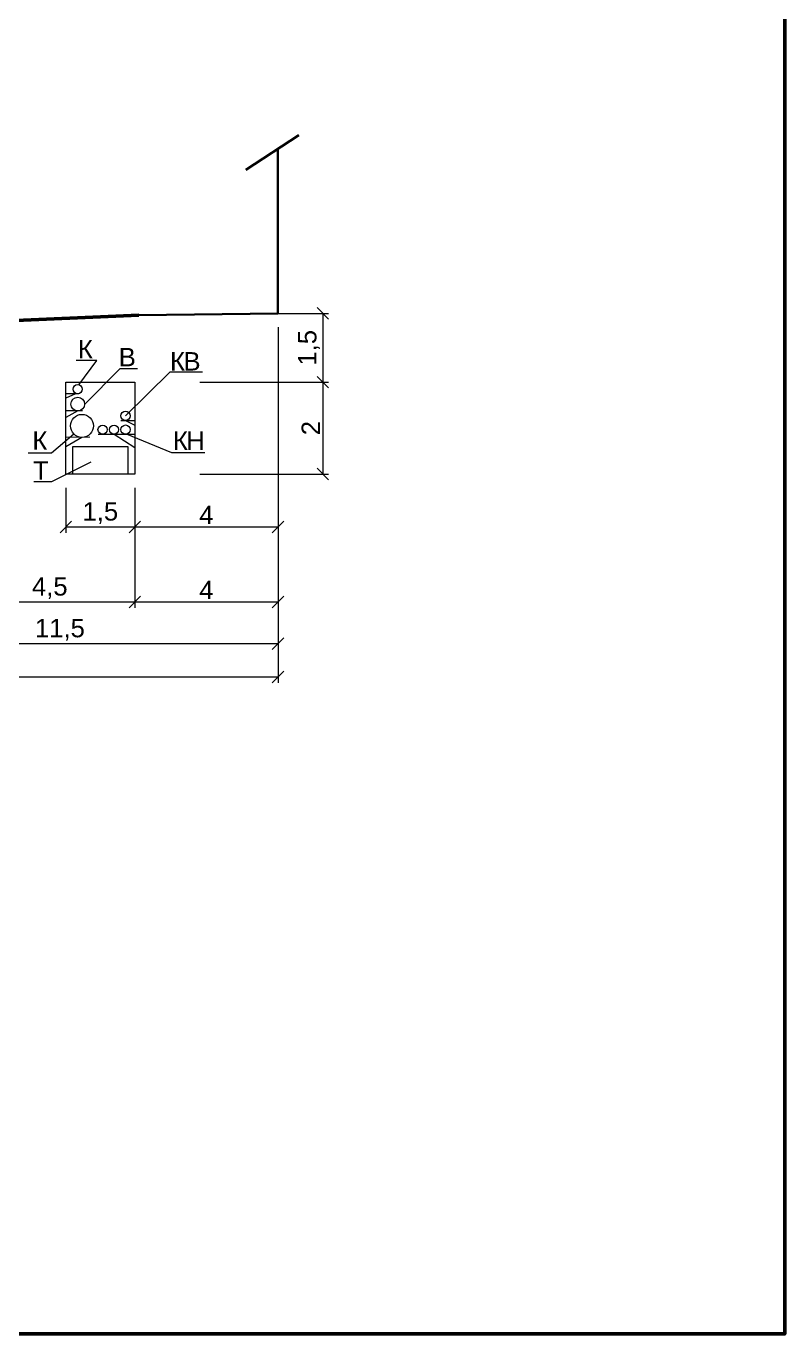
# Model space of a CAD drawing. Header units: millimetres. Extents: x -2123 to 5424, y -1286 to 835.
# Drawn here: x 60.96 to 77.48, y -246.68 to -218.19 of the extents above; entities that cross this region are included whole.
import ezdxf

# ---------------------------------------------------------------- set-up
doc = ezdxf.new("R2010")
doc.units = ezdxf.units.MM
doc.layers.get('0').update_dxf_attribs({"lineweight": 15})
for name, color, linetype, lineweight in [('Дор. Розм.', 7, 'Continuous', 50), ('Линия 0.3', 160, 'Continuous', 30), ('Линия 0.5', 26, 'Continuous', 50), ('Размер', 94, 'Continuous', 15), ('Інж. мережі', 205, 'Continuous', 18)]:
    doc.layers.add(name, color=color, linetype=linetype, lineweight=lineweight)
doc.styles.get("Standard").update_dxf_attribs({"font": 'arial.ttf'})
doc.styles.add('Аннотативный', font='arial.ttf')
doc.dimstyles.new('М-100', dxfattribs={"dimscale": 100, "dimtxt": 4, "dimasz": 2.5, "dimexe": 1.25, "dimexo": 3, "dimtad": 1, "dimlfac": 0.001, "dimtxsty": 'Standard', "dimblk": 'OBLIQUE', "dimcen": 2.5, "dimadec": 0, "dimazin": 0, "dimtfac": 1, "dimtmove": 0, "dimatfit": 3, "dimldrblk": 'OBLIQUE', "dimfxl": 1.25, "dimlwd": -1, "dimlwe": -1, "dimarcsym": 0})

# ---------------------------------------------------------------- blocks, each defined once
blk = doc.blocks.new('_Oblique')
at = {"color": 0, "linetype": 'ByBlock', "lineweight": -2}
blk.add_line((-0.5, -0.5), (0.5, 0.5), dxfattribs=at)
blk = doc.blocks.new('*D1028')
at = {"layer": 'Defpoints', "color": 0, "ltscale": 1000, "transparency": 16777216}
for p in [(50770, 17497), (54471, 13963), (54471, 11710)]:
    blk.add_point(p, dxfattribs=at)
at = {"layer": 'Размер', "color": 0, "ltscale": 1000, "transparency": 16777216}
for p, q in [((50770, 17197), (50770, 11585)), ((54471, 13663), (54471, 11585)), ((50770, 11710), (54471, 11710))]:
    blk.add_line(p, q, dxfattribs=at)
at = {"layer": 'Размер', "color": 0, "ltscale": 1000, "transparency": 16777216, "xscale": 250, "yscale": 250, "zscale": 250, "rotation": 180}
blk.add_blockref('_Oblique', (50770, 11710), dxfattribs=at)
at = {"layer": 'Размер', "color": 0, "ltscale": 1000, "transparency": 16777216, "xscale": 250, "yscale": 250, "zscale": 250}
blk.add_blockref('_Oblique', (54471, 11710), dxfattribs=at)
at = {"layer": 'Размер', "color": 0, "ltscale": 1000, "transparency": 16777216, "insert": (52620, 12012), "char_height": 400, "attachment_point": 5}
blk.add_mtext('4,5', dxfattribs=at)
blk = doc.blocks.new('*D1032')
at = {"layer": 'Defpoints', "color": 0, "ltscale": 1000, "transparency": 16777216}
for p in [(57590, 13028), (17611, 11710), (57590, 10077)]:
    blk.add_point(p, dxfattribs=at)
at = {"layer": 'Размер', "color": 0, "ltscale": 1000, "transparency": 16777216}
for p, q in [((57590, 12728), (57590, 9952)), ((17611, 11410), (17611, 9952)), ((17611, 10077), (57590, 10077))]:
    blk.add_line(p, q, dxfattribs=at)
at = {"layer": 'Размер', "color": 0, "ltscale": 1000, "transparency": 16777216, "xscale": 250, "yscale": 250, "zscale": 250, "rotation": 180}
blk.add_blockref('_Oblique', (17611, 10077), dxfattribs=at)
at = {"layer": 'Размер', "color": 0, "ltscale": 1000, "transparency": 16777216, "xscale": 250, "yscale": 250, "zscale": 250}
blk.add_blockref('_Oblique', (57590, 10077), dxfattribs=at)
at = {"layer": 'Размер', "color": 0, "ltscale": 1000, "transparency": 16777216, "insert": (37600, 10340), "char_height": 400, "attachment_point": 5}
blk.add_mtext('44', dxfattribs=at)
blk = doc.blocks.new('*D1033')
at = {"layer": 'Defpoints', "color": 0, "ltscale": 1000, "transparency": 16777216}
for p in [(57590, 17997), (54471, 14495), (57590, 11710)]:
    blk.add_point(p, dxfattribs=at)
at = {"layer": 'Размер', "color": 0, "ltscale": 1000, "transparency": 16777216}
for p, q in [((57590, 17697), (57590, 11585)), ((54471, 14195), (54471, 11585)), ((54471, 11710), (57590, 11710))]:
    blk.add_line(p, q, dxfattribs=at)
at = {"layer": 'Размер', "color": 0, "ltscale": 1000, "transparency": 16777216, "xscale": 250, "yscale": 250, "zscale": 250, "rotation": 180}
blk.add_blockref('_Oblique', (54471, 11710), dxfattribs=at)
at = {"layer": 'Размер', "color": 0, "ltscale": 1000, "transparency": 16777216, "xscale": 250, "yscale": 250, "zscale": 250}
blk.add_blockref('_Oblique', (57590, 11710), dxfattribs=at)
at = {"layer": 'Размер', "color": 0, "ltscale": 1000, "transparency": 16777216, "insert": (56030, 11972), "char_height": 400, "attachment_point": 5}
blk.add_mtext('4', dxfattribs=at)
blk = doc.blocks.new('*D1034')
at = {"layer": 'Defpoints', "color": 0, "ltscale": 1000, "transparency": 16777216}
for p in [(57190, 17997), (55590, 16497), (58567, 16497)]:
    blk.add_point(p, dxfattribs=at)
at = {"layer": 'Размер', "color": 0, "ltscale": 1000, "transparency": 16777216}
for p, q in [((57490, 17997), (58692, 17997)), ((58567, 17997), (58567, 16497)), ((55890, 16497), (58692, 16497))]:
    blk.add_line(p, q, dxfattribs=at)
at = {"layer": 'Размер', "color": 0, "ltscale": 1000, "transparency": 16777216, "xscale": 250, "yscale": 250, "zscale": 250}
for p, rotation in [((58567, 17997), 90), ((58567, 16497), 270)]:
    blk.add_blockref('_Oblique', p, dxfattribs=dict(at, rotation=rotation))
at = {"layer": 'Размер', "color": 0, "ltscale": 1000, "transparency": 16777216, "insert": (58264, 17247), "char_height": 400, "attachment_point": 5, "rotation": 90}
blk.add_mtext('1,5', dxfattribs=at)
blk = doc.blocks.new('*D1035')
at = {"layer": 'Defpoints', "color": 0, "ltscale": 1000, "transparency": 16777216}
for p in [(55590, 16497), (55591, 14497), (58567, 14497)]:
    blk.add_point(p, dxfattribs=at)
at = {"layer": 'Размер', "color": 0, "ltscale": 1000, "transparency": 16777216}
for p, q in [((55890, 16497), (58692, 16497)), ((58567, 16497), (58567, 14497)), ((55891, 14497), (58692, 14497))]:
    blk.add_line(p, q, dxfattribs=at)
at = {"layer": 'Размер', "color": 0, "ltscale": 1000, "transparency": 16777216, "xscale": 250, "yscale": 250, "zscale": 250}
for p, rotation in [((58567, 16497), 90), ((58567, 14497), 270)]:
    blk.add_blockref('_Oblique', p, dxfattribs=dict(at, rotation=rotation))
at = {"layer": 'Размер', "color": 0, "ltscale": 1000, "transparency": 16777216, "insert": (58304, 15497), "char_height": 400, "attachment_point": 5, "rotation": 90}
blk.add_mtext('2', dxfattribs=at)
blk = doc.blocks.new('*D1036')
at = {"layer": 'Defpoints', "color": 0, "ltscale": 1000, "transparency": 16777216}
for p in [(54471, 14495), (57590, 14497), (54471, 13343)]:
    blk.add_point(p, dxfattribs=at)
at = {"layer": 'Размер', "color": 0, "ltscale": 1000, "transparency": 16777216}
for p, q in [((54471, 14195), (54471, 13218)), ((57590, 14197), (57590, 13218)), ((57590, 13343), (54471, 13343))]:
    blk.add_line(p, q, dxfattribs=at)
at = {"layer": 'Размер', "color": 0, "ltscale": 1000, "transparency": 16777216, "xscale": 250, "yscale": 250, "zscale": 250, "rotation": 180}
blk.add_blockref('_Oblique', (54471, 13343), dxfattribs=at)
at = {"layer": 'Размер', "color": 0, "ltscale": 1000, "transparency": 16777216, "xscale": 250, "yscale": 250, "zscale": 250}
blk.add_blockref('_Oblique', (57590, 13343), dxfattribs=at)
at = {"layer": 'Размер', "color": 0, "ltscale": 1000, "transparency": 16777216, "insert": (56030, 13606), "char_height": 400, "attachment_point": 5}
blk.add_mtext('4', dxfattribs=at)
blk = doc.blocks.new('*D653')
at = {"layer": 'Defpoints', "color": 0, "lineweight": 20, "ltscale": 1000, "transparency": 16777216}
for p in [(52971, 14496), (54471, 14497), (52971, 13343)]:
    blk.add_point(p, dxfattribs=at)
at = {"layer": 'Размер', "color": 0, "ltscale": 1000, "transparency": 16777216}
for p, q in [((52971, 14196), (52971, 13218)), ((54471, 14197), (54471, 13218)), ((54471, 13343), (52971, 13343))]:
    blk.add_line(p, q, dxfattribs=at)
at = {"layer": 'Размер', "color": 0, "ltscale": 1000, "transparency": 16777216, "xscale": 250, "yscale": 250, "zscale": 250, "rotation": 180}
blk.add_blockref('_Oblique', (52971, 13343), dxfattribs=at)
at = {"layer": 'Размер', "color": 0, "ltscale": 1000, "transparency": 16777216, "xscale": 250, "yscale": 250, "zscale": 250}
blk.add_blockref('_Oblique', (54471, 13343), dxfattribs=at)
at = {"layer": 'Размер', "color": 0, "ltscale": 1000, "transparency": 16777216, "insert": (53721, 13646), "char_height": 400, "attachment_point": 5}
blk.add_mtext('1,5', dxfattribs=at)
blk = doc.blocks.new('*D1007')
at = {"layer": 'Defpoints', "color": 0, "ltscale": 1000, "transparency": 16777216}
for p in [(48090, 11710), (57590, 11710), (57590, 10802)]:
    blk.add_point(p, dxfattribs=at)
at = {"layer": 'Размер', "color": 0, "ltscale": 1000, "transparency": 16777216}
for p, q in [((48090, 11410), (48090, 10677)), ((57590, 11410), (57590, 10677)), ((48090, 10802), (57590, 10802))]:
    blk.add_line(p, q, dxfattribs=at)
at = {"layer": 'Размер', "color": 0, "ltscale": 1000, "transparency": 16777216, "xscale": 250, "yscale": 250, "zscale": 250, "rotation": 180}
blk.add_blockref('_Oblique', (48090, 10802), dxfattribs=at)
at = {"layer": 'Размер', "color": 0, "ltscale": 1000, "transparency": 16777216, "xscale": 250, "yscale": 250, "zscale": 250}
blk.add_blockref('_Oblique', (57590, 10802), dxfattribs=at)
at = {"layer": 'Размер', "color": 0, "ltscale": 1000, "transparency": 16777216, "insert": (52840, 11104), "char_height": 400, "attachment_point": 5}
blk.add_mtext('11,5', dxfattribs=at)
blk = doc.blocks.new('2')
at = {"color": 0, "lineweight": 30, "ltscale": 1000}
for p, q in [((56886.345, 21120.986), (58046.126, 21875.878)), ((57589.804, 17997.343), (57589.804, 21578.862))]:
    blk.add_line(p, q, dxfattribs=at)
at = {"layer": 'Линия 0.3', "color": 0, "ltscale": 1000}
blk.add_line((57589.804, 17997.343), (54556.553, 17954.476), dxfattribs=at)
at = {"layer": 'Линия 0.5', "color": 0, "ltscale": 1000}
blk.add_line((54556.553, 17954.476), (50755.587, 17796.783), dxfattribs=at)
at = {"layer": 'Інж. мережі', "color": 0}
for points in [[(53252.426, 16442.994), (53647.282, 16972.886), (53195.658, 16972.504)], [(54528.653, 16792.165), (54147.106, 16791.843), (53378.798, 16012.678)], [(55942.295, 16715.419), (55233.498, 16714.82), (54269.692, 15765.215)], [(52970.764, 14496.076), (52969.074, 16496.076), (54469.074, 16497.343), (54470.764, 14497.344), (52970.764, 14496.076)], [(53253.83, 16245.86), (52969.286, 16245.619)], [(53253.83, 16245.86), (52969.286, 16245.619)], [(53178.83, 16245.796), (52969.369, 16147.345)], [(53178.83, 16245.796), (52969.369, 16147.345)], [(53329.146, 15870.923), (52969.603, 15870.619)], [(53329.146, 15870.923), (52969.603, 15870.619)], [(53229.146, 15870.839), (52969.722, 15729.537)], [(53229.146, 15870.839), (52969.722, 15729.537)], [(54169.777, 15665.131), (54469.777, 15665.384)], [(54169.777, 15665.131), (54469.777, 15665.384)], [(54269.777, 15665.215), (54469.864, 15561.797)], [(54269.777, 15665.215), (54469.864, 15561.797)], [(52149.312, 14961.691), (52658.188, 14962.121), (53140.685, 15372.044)], [(53488.503, 15296.514), (52970.088, 15296.076)], [(53320.088, 15296.372), (52970.261, 15091.946)], [(53670.03, 15364.708), (54470.03, 15365.384)], [(53670.03, 15364.708), (54470.03, 15365.384)], [(54020.03, 15365.004), (54470.277, 15073.329)], [(54020.03, 15365.004), (54470.277, 15073.329)], [(55993.223, 14956.453), (55276.121, 14955.847), (54293.581, 15365.235)], [(52269.137, 14332.657), (52665.621, 14332.246), (53518.691, 14760.764)]]:
    blk.add_lwpolyline(points, dxfattribs=at)
blk.add_lwpolyline([(54320.257, 15097.217), (54320.764, 14497.217), (53120.764, 14496.203), (53120.257, 15096.203)], close=True, dxfattribs=at)
for centre, radius in [((53228.745, 16345.839), 100), ((53229.02, 16020.839), 150), ((53319.877, 15546.372), 250), ((54269.692, 15765.215), 100), ((53769.946, 15464.793), 100), ((54019.946, 15465.004), 100), ((54269.946, 15465.215), 100)]:
    blk.add_circle(centre, radius, dxfattribs=at)
at = {"layer": 'Інж. мережі', "color": 0, "lineweight": 25, "ltscale": 1000, "char_height": 400, "attachment_point": 3, "style": 'Аннотативный'}
for s, insert, width in [('\\pxt1;К', (53558.089, 17416.682), 613.06669), ('В', (54493.925, 17243.945), 613.06669), ('{\\T0.9;КВ}', (55866.557, 17152.157), 613.06669), ('К', (52566.742, 15424.243), 613.06669), ('{\\T0.9;КН}', (55956.569, 15423.99), 613.06669), ('{\\T0.9;Т}', (52561.661, 14771.667), 400)]:
    blk.add_mtext(s, dxfattribs=dict(at, insert=insert, width=width))
at = {"layer": 'Размер', "color": 0, "ltscale": 1000}
for base, p1, p2, text, picture, middle in [((57589.804, 11709.785), (54470.765, 14495.233), (57589.804, 17997.343), '4', '*D1033', (56030.285, 11972.285)), ((57589.804, 10801.546), (48090.499, 11709.785), (57589.804, 11709.785), '11,5', '*D1007', (52840.152, 11104.428))]:
    dim = blk.add_linear_dim(base=base, p1=p1, p2=p2, text=text, dimstyle='М-100', dxfattribs=at)
    dim.commit()
    dim.dimension.update_dxf_attribs({"geometry": picture, "text_midpoint": middle})
dim = blk.add_linear_dim(base=(58567.021, 16497.343), p1=(57189.804, 17997.343), p2=(55589.804, 16497.343), angle=90, dimstyle='М-100', dxfattribs=at)
dim.commit()
dim.dimension.update_dxf_attribs({"geometry": '*D1034', "text_midpoint": (58264.139, 17247.343)})
for base, p1, p2, text, picture, middle in [((54470.765, 11709.785), (50770.154, 17496.783), (54470.765, 13963.045), '4,5', '*D1028', (52620.459, 12011.849)), ((54470.765, 13343.014), (57589.804, 14497.344), (54470.765, 14495.233), '4', '*D1036', (56030.285, 13605.514))]:
    dim = blk.add_linear_dim(base=base, p1=p1, p2=p2, angle=180, text=text, dimstyle='М-100', dxfattribs=at)
    dim.commit()
    dim.dimension.update_dxf_attribs({"geometry": picture, "text_midpoint": middle})
for base, p1, p2, angle, picture, middle, dimtype in [((58567.021, 14497.344), (55589.804, 16497.343), (55591.494, 14497.344), 90, '*D1035', (58567.021, 15497.344), 160), ((52970.764, 13343.014), (54470.764, 14497.344), (52970.764, 14496.076), 180, '*D653', (53720.764, 13343.014), 128)]:
    dim = blk.add_linear_dim(base=base, p1=p1, p2=p2, angle=angle, dimstyle='М-100', dxfattribs=at)
    dim.commit()
    dim.dimension.update_dxf_attribs({"geometry": picture, "text_midpoint": middle, "dimtype": dimtype})
dim = blk.add_linear_dim(base=(57589.804, 10077.164), p1=(17610.613, 11709.785), p2=(57589.804, 13028.099), text='44', dimstyle='М-100', dxfattribs=at)
dim.commit()
dim.dimension.update_dxf_attribs({"geometry": '*D1032', "text_midpoint": (37600.209, 10077.164), "dimtype": 160})

msp = doc.modelspace()

# ---------------------------------------------------------------- linework, layer by layer
at = {"layer": 'Дор. Розм.'}
msp.add_lwpolyline([(12.022, -155.416), (77.478, -155.416), (77.478, -246.681), (12.022, -246.681)], close=True, dxfattribs=at)

# ---------------------------------------------------------------- block references
at = {"layer": 'Дор. Розм.', "xscale": 0.001, "yscale": 0.001, "zscale": 0.001}
msp.add_blockref('2', (8.851, -242.448), dxfattribs=at)

doc.saveas('drawing.dxf')
